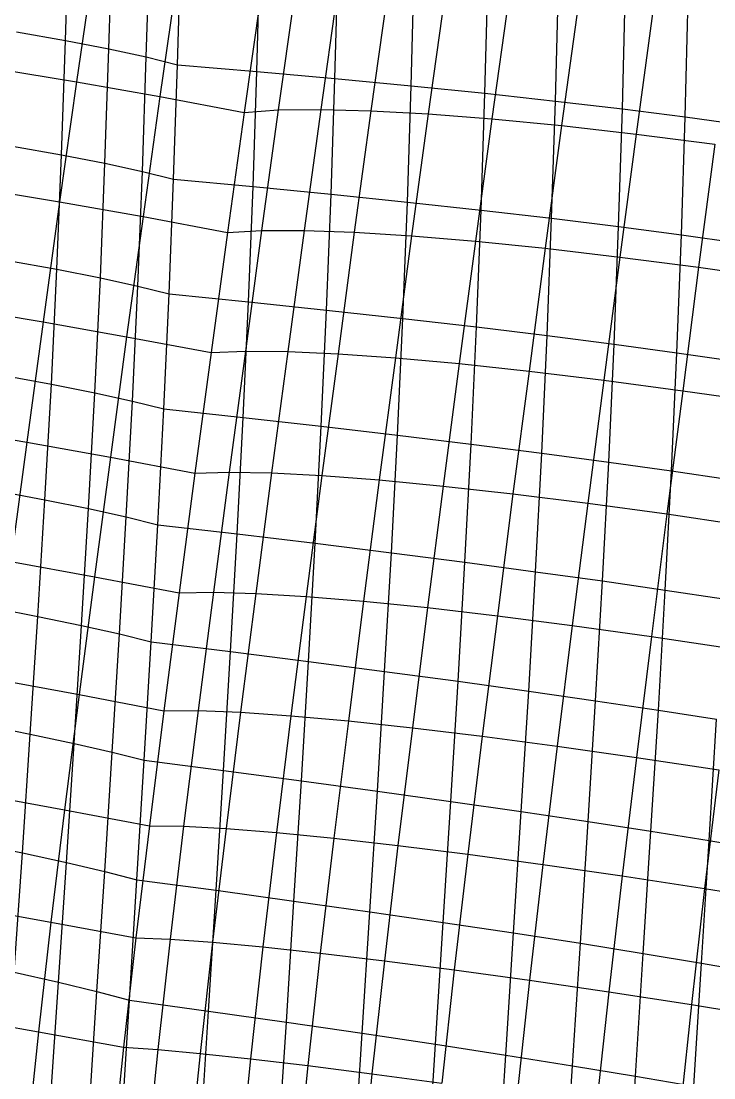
# Model space of a CAD drawing. Extents: x -429 to 429, y -1 to 209.
# Drawn here: x -307.06 to -291, y 81.6 to 106.09 of the extents above; entities that cross this region are included whole.
import ezdxf

# ---------------------------------------------------------------- set-up
doc = ezdxf.new("R2010")
doc.units = 0

msp = doc.modelspace()

# ---------------------------------------------------------------- linework, layer by layer
at = {"layer": 'default', "color": 3, "linetype": 'CONTINUOUS'}
for p, q in [((-306.035, 105.64, 114.599), (-305.958, 108.302, 114.5)), ((-305.029, 105.446, 113.117), (-304.952, 108.111, 113.018)), ((-304.162, 105.258, 111.552), (-304.086, 107.924, 111.454)), ((-303.439, 105.076, 109.916), (-303.364, 107.742, 109.818)), ((-303.439, 105.076, 109.916), (-303.364, 107.742, 109.818)), ((-301.599, 104.922, 109.684), (-301.524, 107.602, 109.582)), ((-299.788, 104.759, 109.29), (-299.714, 107.453, 109.186)), ((-298.021, 104.59, 108.738), (-297.949, 107.295, 108.633)), ((-296.312, 104.414, 108.033), (-296.241, 107.131, 107.926)), ((-294.675, 104.235, 107.18), (-294.605, 106.961, 107.072)), ((-293.123, 104.052, 106.186), (-293.054, 106.786, 106.078)), ((-291.668, 103.868, 105.058), (-291.6, 106.609, 104.95)), ((-307.171, 105.838, 115.985), (-306.035, 105.64, 114.599)), ((-306.126, 102.987, 114.678), (-306.035, 105.64, 114.599)), ((-306.035, 105.64, 114.599), (-305.029, 105.446, 113.117)), ((-305.12, 102.791, 113.196), (-305.029, 105.446, 113.117)), ((-305.029, 105.446, 113.117), (-304.162, 105.258, 111.552)), ((-304.252, 102.602, 111.631), (-304.162, 105.258, 111.552)), ((-304.162, 105.258, 111.552), (-303.439, 105.076, 109.916)), ((-303.529, 102.421, 109.995), (-303.439, 105.076, 109.916)), ((-303.529, 102.421, 109.995), (-303.439, 105.076, 109.916)), ((-303.439, 105.076, 109.916), (-301.599, 104.922, 109.684)), ((-301.688, 102.252, 109.763), (-301.599, 104.922, 109.684)), ((-301.599, 104.922, 109.684), (-299.788, 104.759, 109.29)), ((-299.877, 102.076, 109.369), (-299.788, 104.759, 109.29)), ((-299.788, 104.759, 109.29), (-298.021, 104.59, 108.738)), ((-298.11, 101.893, 108.818), (-298.021, 104.59, 108.738)), ((-298.021, 104.59, 108.738), (-296.312, 104.414, 108.033)), ((-296.401, 101.707, 108.113), (-296.312, 104.414, 108.033)), ((-296.312, 104.414, 108.033), (-294.675, 104.235, 107.18)), ((-294.764, 101.517, 107.26), (-294.675, 104.235, 107.18)), ((-294.675, 104.235, 107.18), (-293.123, 104.052, 106.186)), ((-293.211, 101.326, 106.266), (-293.123, 104.052, 106.186)), ((-293.123, 104.052, 106.186), (-291.668, 103.868, 105.058)), ((-291.756, 101.135, 105.139), (-291.668, 103.868, 105.058)), ((-291.668, 103.868, 105.058), (-290.321, 103.683, 103.806)), ((-307.263, 103.189, 116.065), (-306.126, 102.987, 114.678)), ((-306.234, 100.335, 114.737), (-306.126, 102.987, 114.678)), ((-306.126, 102.987, 114.678), (-305.12, 102.791, 113.196)), ((-305.228, 100.136, 113.255), (-305.12, 102.791, 113.196)), ((-305.12, 102.791, 113.196), (-304.252, 102.602, 111.631)), ((-304.359, 99.946, 111.689), (-304.252, 102.602, 111.631)), ((-304.252, 102.602, 111.631), (-303.529, 102.421, 109.995)), ((-303.635, 99.767, 110.052), (-303.529, 102.421, 109.995)), ((-303.635, 99.767, 110.052), (-303.529, 102.421, 109.995)), ((-303.529, 102.421, 109.995), (-301.688, 102.252, 109.763)), ((-301.794, 99.583, 109.82), (-301.688, 102.252, 109.763)), ((-301.688, 102.252, 109.763), (-299.877, 102.076, 109.369)), ((-299.983, 99.392, 109.427), (-299.877, 102.076, 109.369)), ((-299.877, 102.076, 109.369), (-298.11, 101.893, 108.818)), ((-298.215, 99.197, 108.876), (-298.11, 101.893, 108.818)), ((-298.11, 101.893, 108.818), (-296.401, 101.707, 108.113)), ((-296.506, 98.999, 108.172), (-296.401, 101.707, 108.113)), ((-296.401, 101.707, 108.113), (-294.764, 101.517, 107.26)), ((-294.868, 98.8, 107.319), (-294.764, 101.517, 107.26)), ((-294.764, 101.517, 107.26), (-293.211, 101.326, 106.266)), ((-293.315, 98.601, 106.325), (-293.211, 101.326, 106.266)), ((-293.211, 101.326, 106.266), (-291.756, 101.135, 105.139)), ((-291.859, 98.403, 105.197), (-291.756, 101.135, 105.139)), ((-291.756, 101.135, 105.139), (-290.409, 100.946, 103.887)), ((-307.371, 100.541, 116.123), (-306.234, 100.335, 114.737)), ((-306.362, 97.673, 114.772), (-306.234, 100.335, 114.737)), ((-306.234, 100.335, 114.737), (-305.228, 100.136, 113.255)), ((-305.354, 97.472, 113.291), (-305.228, 100.136, 113.255)), ((-305.228, 100.136, 113.255), (-304.359, 99.946, 111.689)), ((-304.483, 97.281, 111.726), (-304.359, 99.946, 111.689)), ((-304.359, 99.946, 111.689), (-303.635, 99.767, 110.052)), ((-303.758, 97.102, 110.089), (-303.635, 99.767, 110.052)), ((-303.758, 97.102, 110.089), (-303.635, 99.767, 110.052)), ((-303.635, 99.767, 110.052), (-301.794, 99.583, 109.82)), ((-301.916, 96.903, 109.856), (-301.794, 99.583, 109.82)), ((-301.794, 99.583, 109.82), (-299.983, 99.392, 109.427)), ((-300.105, 96.699, 109.461), (-299.983, 99.392, 109.427)), ((-299.983, 99.392, 109.427), (-298.215, 99.197, 108.876)), ((-298.338, 96.492, 108.909), (-298.215, 99.197, 108.876)), ((-298.215, 99.197, 108.876), (-296.506, 98.999, 108.172)), ((-296.629, 96.283, 108.204), (-296.506, 98.999, 108.172)), ((-296.506, 98.999, 108.172), (-294.868, 98.8, 107.319)), ((-294.992, 96.074, 107.351), (-294.868, 98.8, 107.319)), ((-294.868, 98.8, 107.319), (-293.315, 98.601, 106.325)), ((-293.439, 95.866, 106.357), (-293.315, 98.601, 106.325)), ((-293.315, 98.601, 106.325), (-291.859, 98.403, 105.197)), ((-291.982, 95.662, 105.229), (-291.859, 98.403, 105.197)), ((-291.859, 98.403, 105.197), (-290.512, 98.209, 103.945)), ((-307.5, 97.883, 116.158), (-306.362, 97.673, 114.772)), ((-306.513, 94.994, 114.782), (-306.362, 97.673, 114.772)), ((-306.362, 97.673, 114.772), (-305.354, 97.472, 113.291)), ((-305.502, 94.789, 113.303), (-305.354, 97.472, 113.291)), ((-305.354, 97.472, 113.291), (-304.483, 97.281, 111.726)), ((-304.627, 94.596, 111.741), (-304.483, 97.281, 111.726)), ((-304.483, 97.281, 111.726), (-303.758, 97.102, 110.089)), ((-303.895, 94.417, 110.108), (-303.758, 97.102, 110.089)), ((-303.895, 94.417, 110.108), (-303.758, 97.102, 110.089)), ((-303.758, 97.102, 110.089), (-301.916, 96.903, 109.856)), ((-302.056, 94.204, 109.868), (-301.916, 96.903, 109.856)), ((-301.916, 96.903, 109.856), (-300.105, 96.699, 109.461)), ((-300.246, 93.987, 109.469), (-300.105, 96.699, 109.461)), ((-300.105, 96.699, 109.461), (-298.338, 96.492, 108.909)), ((-298.481, 93.768, 108.913), (-298.338, 96.492, 108.909)), ((-298.338, 96.492, 108.909), (-296.629, 96.283, 108.204)), ((-296.774, 93.548, 108.206), (-296.629, 96.283, 108.204)), ((-296.629, 96.283, 108.204), (-294.992, 96.074, 107.351)), ((-295.138, 93.329, 107.351), (-294.992, 96.074, 107.351)), ((-294.992, 96.074, 107.351), (-293.439, 95.866, 106.357)), ((-293.586, 93.114, 106.357), (-293.439, 95.866, 106.357)), ((-293.439, 95.866, 106.357), (-291.982, 95.662, 105.229)), ((-292.13, 92.902, 105.231), (-291.982, 95.662, 105.229)), ((-291.982, 95.662, 105.229), (-290.634, 95.462, 103.978)), ((-307.653, 95.209, 116.165), (-306.513, 94.994, 114.782)), ((-306.677, 92.291, 114.776), (-306.513, 94.994, 114.782)), ((-306.513, 94.994, 114.782), (-305.502, 94.789, 113.303)), ((-305.663, 92.082, 113.3), (-305.502, 94.789, 113.303)), ((-305.502, 94.789, 113.303), (-304.627, 94.596, 111.741)), ((-304.784, 91.885, 111.741), (-304.627, 94.596, 111.741)), ((-304.627, 94.596, 111.741), (-303.895, 94.417, 110.108)), ((-304.046, 91.703, 110.111), (-303.895, 94.417, 110.108)), ((-304.046, 91.703, 110.111), (-303.895, 94.417, 110.108)), ((-303.895, 94.417, 110.108), (-302.056, 94.204, 109.868)), ((-302.208, 91.478, 109.865), (-302.056, 94.204, 109.868)), ((-302.056, 94.204, 109.868), (-300.246, 93.987, 109.469)), ((-300.401, 91.249, 109.46), (-300.246, 93.987, 109.469)), ((-300.246, 93.987, 109.469), (-298.481, 93.768, 108.913)), ((-298.637, 91.019, 108.901), (-298.481, 93.768, 108.913)), ((-298.481, 93.768, 108.913), (-296.774, 93.548, 108.206)), ((-296.932, 90.79, 108.191), (-296.774, 93.548, 108.206)), ((-296.774, 93.548, 108.206), (-295.138, 93.329, 107.351)), ((-295.297, 90.562, 107.335), (-295.138, 93.329, 107.351)), ((-295.138, 93.329, 107.351), (-293.586, 93.114, 106.357)), ((-293.746, 90.338, 106.341), (-293.586, 93.114, 106.357)), ((-293.586, 93.114, 106.357), (-292.13, 92.902, 105.231)), ((-292.29, 90.12, 105.216), (-292.13, 92.902, 105.231)), ((-292.13, 92.902, 105.231), (-290.781, 92.697, 103.981)), ((-307.819, 92.512, 116.157), (-306.677, 92.291, 114.776)), ((-306.853, 89.563, 114.758), (-306.677, 92.291, 114.776)), ((-306.677, 92.291, 114.776), (-305.663, 92.082, 113.3)), ((-305.835, 89.349, 113.285), (-305.663, 92.082, 113.3)), ((-305.663, 92.082, 113.3), (-304.784, 91.885, 111.741)), ((-304.952, 89.147, 111.729), (-304.784, 91.885, 111.741)), ((-304.784, 91.885, 111.741), (-304.046, 91.703, 110.111)), ((-304.208, 88.961, 110.102), (-304.046, 91.703, 110.111)), ((-304.208, 88.961, 110.102), (-304.046, 91.703, 110.111)), ((-304.046, 91.703, 110.111), (-302.208, 91.478, 109.865)), ((-302.372, 88.725, 109.849), (-302.208, 91.478, 109.865)), ((-302.208, 91.478, 109.865), (-300.401, 91.249, 109.46)), ((-300.566, 88.486, 109.439), (-300.401, 91.249, 109.46)), ((-300.401, 91.249, 109.46), (-298.637, 91.019, 108.901)), ((-298.805, 88.246, 108.876), (-298.637, 91.019, 108.901)), ((-298.637, 91.019, 108.901), (-296.932, 90.79, 108.191)), ((-297.101, 88.007, 108.163), (-296.932, 90.79, 108.191)), ((-296.932, 90.79, 108.191), (-295.297, 90.562, 107.335)), ((-295.468, 87.771, 107.307), (-295.297, 90.562, 107.335)), ((-295.297, 90.562, 107.335), (-293.746, 90.338, 106.341)), ((-293.917, 87.539, 106.312), (-293.746, 90.338, 106.341)), ((-293.746, 90.338, 106.341), (-292.29, 90.12, 105.216)), ((-292.461, 87.313, 105.188), (-292.29, 90.12, 105.216)), ((-292.29, 90.12, 105.216), (-290.94, 89.909, 103.968)), ((-291.11, 87.096, 103.941), (-290.94, 89.909, 103.968)), ((-307.996, 89.79, 116.137), (-306.853, 89.563, 114.758)), ((-307.036, 86.813, 114.731), (-306.853, 89.563, 114.758)), ((-306.853, 89.563, 114.758), (-305.835, 89.349, 113.285)), ((-306.015, 86.591, 113.261), (-305.835, 89.349, 113.285)), ((-305.835, 89.349, 113.285), (-304.952, 89.147, 111.729)), ((-305.127, 86.383, 111.708), (-304.952, 89.147, 111.729)), ((-304.952, 89.147, 111.729), (-304.208, 88.961, 110.102)), ((-304.378, 86.19, 110.084), (-304.208, 88.961, 110.102)), ((-304.378, 86.19, 110.084), (-304.208, 88.961, 110.102)), ((-304.208, 88.961, 110.102), (-302.372, 88.725, 109.849)), ((-302.543, 85.945, 109.825), (-302.372, 88.725, 109.849)), ((-302.372, 88.725, 109.849), (-300.566, 88.486, 109.439)), ((-300.739, 85.697, 109.41), (-300.566, 88.486, 109.439)), ((-300.566, 88.486, 109.439), (-298.805, 88.246, 108.876)), ((-298.979, 85.449, 108.842), (-298.805, 88.246, 108.876)), ((-298.805, 88.246, 108.876), (-297.101, 88.007, 108.163)), ((-297.277, 85.201, 108.127), (-297.101, 88.007, 108.163)), ((-297.101, 88.007, 108.163), (-295.468, 87.771, 107.307)), ((-295.645, 84.957, 107.269), (-295.468, 87.771, 107.307)), ((-295.468, 87.771, 107.307), (-293.917, 87.539, 106.312)), ((-294.095, 84.717, 106.274), (-293.917, 87.539, 106.312)), ((-293.917, 87.539, 106.312), (-292.461, 87.313, 105.188)), ((-292.639, 84.484, 105.15), (-292.461, 87.313, 105.188)), ((-292.461, 87.313, 105.188), (-291.11, 87.096, 103.941)), ((-308.181, 87.047, 116.108), (-307.036, 86.813, 114.731)), ((-291.288, 84.259, 103.906), (-291.11, 87.096, 103.941)), ((-291.11, 87.096, 103.941), (-289.875, 86.887, 102.583)), ((-307.222, 84.045, 114.703), (-307.036, 86.813, 114.731)), ((-307.036, 86.813, 114.731), (-306.015, 86.591, 113.261)), ((-306.199, 83.815, 113.235), (-306.015, 86.591, 113.261)), ((-306.015, 86.591, 113.261), (-305.127, 86.383, 111.708)), ((-305.306, 83.599, 111.685), (-305.127, 86.383, 111.708)), ((-305.127, 86.383, 111.708), (-304.378, 86.19, 110.084)), ((-304.551, 83.398, 110.065), (-304.378, 86.19, 110.084)), ((-304.551, 83.398, 110.065), (-304.378, 86.19, 110.084)), ((-304.378, 86.19, 110.084), (-302.543, 85.945, 109.825)), ((-302.717, 83.146, 109.798), (-302.543, 85.945, 109.825)), ((-302.543, 85.945, 109.825), (-300.739, 85.697, 109.41)), ((-300.915, 82.891, 109.378), (-300.739, 85.697, 109.41)), ((-300.739, 85.697, 109.41), (-298.979, 85.449, 108.842)), ((-299.157, 82.635, 108.806), (-298.979, 85.449, 108.842)), ((-298.979, 85.449, 108.842), (-297.277, 85.201, 108.127)), ((-297.456, 82.38, 108.088), (-297.277, 85.201, 108.127)), ((-297.277, 85.201, 108.127), (-295.645, 84.957, 107.269)), ((-295.826, 82.128, 107.229), (-295.645, 84.957, 107.269)), ((-295.645, 84.957, 107.269), (-294.095, 84.717, 106.274)), ((-294.277, 81.88, 106.234), (-294.095, 84.717, 106.274)), ((-294.095, 84.717, 106.274), (-292.639, 84.484, 105.15)), ((-292.821, 81.639, 105.111), (-292.639, 84.484, 105.15)), ((-292.639, 84.484, 105.15), (-291.288, 84.259, 103.906)), ((-291.469, 81.407, 103.868), (-291.288, 84.259, 103.906)), ((-291.288, 84.259, 103.906), (-290.051, 84.044, 102.55)), ((-307.222, 84.045, 114.703), (-306.199, 83.815, 113.235)), ((-306.386, 81.035, 113.207), (-306.199, 83.815, 113.235)), ((-306.199, 83.815, 113.235), (-305.306, 83.599, 111.685)), ((-305.487, 80.81, 111.662), (-305.306, 83.599, 111.685)), ((-305.306, 83.599, 111.685), (-304.551, 83.398, 110.065)), ((-304.724, 80.601, 110.046), (-304.551, 83.398, 110.065)), ((-304.724, 80.601, 110.046), (-304.551, 83.398, 110.065)), ((-304.551, 83.398, 110.065), (-302.717, 83.146, 109.798)), ((-302.892, 80.341, 109.77), (-302.717, 83.146, 109.798)), ((-302.717, 83.146, 109.798), (-300.915, 82.891, 109.378)), ((-301.093, 80.079, 109.341), (-300.915, 82.891, 109.378)), ((-300.915, 82.891, 109.378), (-299.157, 82.635, 108.806)), ((-299.338, 79.816, 108.764), (-299.157, 82.635, 108.806)), ((-299.157, 82.635, 108.806), (-297.456, 82.38, 108.088)), ((-297.641, 79.553, 108.042), (-297.456, 82.38, 108.088)), ((-297.456, 82.38, 108.088), (-295.826, 82.128, 107.229)), ((-296.013, 79.294, 107.181), (-295.826, 82.128, 107.229)), ((-295.826, 82.128, 107.229), (-294.277, 81.88, 106.234)), ((-294.465, 79.039, 106.185), (-294.277, 81.88, 106.234)), ((-294.277, 81.88, 106.234), (-292.821, 81.639, 105.111)), ((-293.01, 78.79, 105.064), (-292.821, 81.639, 105.111)), ((-292.821, 81.639, 105.111), (-291.469, 81.407, 103.868))]:
    msp.add_line(p, q, dxfattribs=at)
at = {"layer": 'default', "color": 5, "linetype": 'CONTINUOUS'}
for p, q in [((-305.38, 107.45, 75.955), (-305.78, 104.676, 75.592)), ((-303.45, 107.112, 75.613), (-303.849, 104.336, 75.25)), ((-300.708, 106.817, 73.593), (-301.103, 104.029, 73.224)), ((-299.725, 106.842, 71.794), (-300.119, 104.041, 71.422)), ((-298.563, 106.823, 70.107), (-298.957, 104.011, 69.732)), ((-301.501, 106.748, 75.483), (-301.897, 103.972, 75.119)), ((-301.501, 106.748, 75.483), (-301.897, 103.972, 75.119)), ((-297.235, 106.76, 68.551), (-297.628, 103.937, 68.173)), ((-295.757, 106.653, 67.143), (-296.149, 103.821, 66.763)), ((-294.144, 106.504, 65.9), (-294.535, 103.665, 65.517)), ((-292.416, 106.315, 64.835), (-292.805, 103.469, 64.45)), ((-307.67, 104.989, 76.141), (-305.78, 104.676, 75.592)), ((-305.78, 104.676, 75.592), (-306.171, 101.899, 75.243)), ((-305.78, 104.676, 75.592), (-303.849, 104.336, 75.25)), ((-303.849, 104.336, 75.25), (-304.237, 101.557, 74.9)), ((-303.849, 104.336, 75.25), (-301.897, 103.972, 75.119)), ((-301.897, 103.972, 75.119), (-302.283, 101.192, 74.768)), ((-301.897, 103.972, 75.119), (-302.283, 101.192, 74.768)), ((-301.897, 103.972, 75.119), (-301.103, 104.029, 73.224)), ((-301.103, 104.029, 73.224), (-301.488, 101.236, 72.87)), ((-301.103, 104.029, 73.224), (-300.119, 104.041, 71.422)), ((-300.119, 104.041, 71.422), (-300.504, 101.238, 71.065)), ((-300.119, 104.041, 71.422), (-298.957, 104.011, 69.732)), ((-298.957, 104.011, 69.732), (-299.341, 101.196, 69.372)), ((-298.957, 104.011, 69.732), (-297.628, 103.937, 68.173)), ((-297.628, 103.937, 68.173), (-298.011, 101.112, 67.81)), ((-297.628, 103.937, 68.173), (-296.149, 103.821, 66.763)), ((-296.149, 103.821, 66.763), (-296.531, 100.988, 66.397)), ((-296.149, 103.821, 66.763), (-294.535, 103.665, 65.517)), ((-294.535, 103.665, 65.517), (-294.916, 100.823, 65.149)), ((-294.535, 103.665, 65.517), (-292.805, 103.469, 64.45)), ((-292.805, 103.469, 64.45), (-293.185, 100.62, 64.08)), ((-292.805, 103.469, 64.45), (-290.979, 103.236, 63.574)), ((-290.979, 103.236, 63.574), (-291.356, 100.382, 63.202)), ((-308.063, 102.215, 75.794), (-306.171, 101.899, 75.243)), ((-306.171, 101.899, 75.243), (-306.554, 99.115, 74.906)), ((-306.171, 101.899, 75.243), (-304.237, 101.557, 74.9)), ((-304.237, 101.557, 74.9), (-304.618, 98.77, 74.561)), ((-304.237, 101.557, 74.9), (-302.283, 101.192, 74.768)), ((-302.283, 101.192, 74.768), (-302.661, 98.404, 74.429)), ((-302.283, 101.192, 74.768), (-302.661, 98.404, 74.429)), ((-302.283, 101.192, 74.768), (-301.488, 101.236, 72.87)), ((-301.488, 101.236, 72.87), (-301.866, 98.437, 72.528)), ((-301.488, 101.236, 72.87), (-300.504, 101.238, 71.065)), ((-300.504, 101.238, 71.065), (-300.881, 98.427, 70.719)), ((-300.504, 101.238, 71.065), (-299.341, 101.196, 69.372)), ((-299.341, 101.196, 69.372), (-299.717, 98.376, 69.023)), ((-299.341, 101.196, 69.372), (-298.011, 101.112, 67.81)), ((-298.011, 101.112, 67.81), (-298.386, 98.283, 67.459)), ((-298.011, 101.112, 67.81), (-296.531, 100.988, 66.397)), ((-296.531, 100.988, 66.397), (-296.905, 98.149, 66.044)), ((-296.531, 100.988, 66.397), (-294.916, 100.823, 65.149)), ((-294.916, 100.823, 65.149), (-295.289, 97.977, 64.794)), ((-294.916, 100.823, 65.149), (-293.185, 100.62, 64.08)), ((-293.185, 100.62, 64.08), (-293.556, 97.767, 63.723)), ((-293.185, 100.62, 64.08), (-291.356, 100.382, 63.202)), ((-291.356, 100.382, 63.202), (-291.726, 97.523, 62.843)), ((-291.356, 100.382, 63.202), (-289.452, 100.11, 62.525)), ((-308.447, 99.436, 75.458), (-306.554, 99.115, 74.906)), ((-306.554, 99.115, 74.906), (-306.933, 96.332, 74.572)), ((-306.554, 99.115, 74.906), (-304.618, 98.77, 74.561)), ((-304.618, 98.77, 74.561), (-304.994, 95.982, 74.228)), ((-304.618, 98.77, 74.561), (-302.661, 98.404, 74.429)), ((-302.661, 98.404, 74.429), (-301.866, 98.437, 72.528)), ((-301.866, 98.437, 72.528), (-302.241, 95.636, 72.192)), ((-301.866, 98.437, 72.528), (-300.881, 98.427, 70.719)), ((-302.661, 98.404, 74.429), (-303.034, 95.612, 74.098)), ((-302.661, 98.404, 74.429), (-303.034, 95.612, 74.098)), ((-300.881, 98.427, 70.719), (-301.257, 95.618, 70.378)), ((-300.881, 98.427, 70.719), (-299.717, 98.376, 69.023)), ((-299.717, 98.376, 69.023), (-300.092, 95.558, 68.678)), ((-299.717, 98.376, 69.023), (-298.386, 98.283, 67.459)), ((-298.386, 98.283, 67.459), (-298.762, 95.456, 67.11)), ((-298.386, 98.283, 67.459), (-296.905, 98.149, 66.044)), ((-296.905, 98.149, 66.044), (-297.279, 95.314, 65.691)), ((-296.905, 98.149, 66.044), (-295.289, 97.977, 64.794)), ((-295.289, 97.977, 64.794), (-295.661, 95.134, 64.439)), ((-295.289, 97.977, 64.794), (-293.556, 97.767, 63.723)), ((-293.556, 97.767, 63.723), (-293.926, 94.918, 63.366)), ((-293.556, 97.767, 63.723), (-291.726, 97.523, 62.843)), ((-291.726, 97.523, 62.843), (-292.094, 94.667, 62.485)), ((-291.726, 97.523, 62.843), (-289.82, 97.247, 62.164)), ((-308.829, 96.658, 75.124), (-306.933, 96.332, 74.572)), ((-306.933, 96.332, 74.572), (-307.303, 93.565, 74.252)), ((-306.933, 96.332, 74.572), (-304.994, 95.982, 74.228)), ((-304.994, 95.982, 74.228), (-305.362, 93.21, 73.907)), ((-304.994, 95.982, 74.228), (-303.034, 95.612, 74.098)), ((-303.034, 95.612, 74.098), (-303.4, 92.837, 73.775)), ((-303.034, 95.612, 74.098), (-303.4, 92.837, 73.775)), ((-303.034, 95.612, 74.098), (-302.241, 95.636, 72.192)), ((-302.241, 95.636, 72.192), (-302.606, 92.852, 71.867)), ((-302.241, 95.636, 72.192), (-301.257, 95.618, 70.378)), ((-301.257, 95.618, 70.378), (-301.621, 92.824, 70.05)), ((-301.257, 95.618, 70.378), (-300.092, 95.558, 68.678)), ((-300.092, 95.558, 68.678), (-300.456, 92.755, 68.348)), ((-300.092, 95.558, 68.678), (-298.762, 95.456, 67.11)), ((-298.762, 95.456, 67.11), (-299.124, 92.644, 66.777)), ((-298.762, 95.456, 67.11), (-297.279, 95.314, 65.691)), ((-297.279, 95.314, 65.691), (-297.641, 92.495, 65.357)), ((-297.279, 95.314, 65.691), (-295.661, 95.134, 64.439)), ((-295.661, 95.134, 64.439), (-296.022, 92.307, 64.102)), ((-295.661, 95.134, 64.439), (-293.926, 94.918, 63.366)), ((-293.926, 94.918, 63.366), (-294.285, 92.083, 63.027)), ((-293.926, 94.918, 63.366), (-292.094, 94.667, 62.485)), ((-292.094, 94.667, 62.485), (-292.451, 91.826, 62.144)), ((-292.094, 94.667, 62.485), (-290.185, 94.385, 61.805)), ((-307.303, 93.565, 74.252), (-305.362, 93.21, 73.907)), ((-305.362, 93.21, 73.907), (-305.72, 90.481, 73.599)), ((-305.362, 93.21, 73.907), (-303.4, 92.837, 73.775)), ((-303.4, 92.837, 73.775), (-303.755, 90.107, 73.466)), ((-303.4, 92.837, 73.775), (-303.755, 90.107, 73.466)), ((-303.4, 92.837, 73.775), (-302.606, 92.852, 71.867)), ((-302.606, 92.852, 71.867), (-302.961, 90.109, 71.554)), ((-302.606, 92.852, 71.867), (-301.621, 92.824, 70.05)), ((-301.621, 92.824, 70.05), (-301.976, 90.071, 69.736)), ((-301.621, 92.824, 70.05), (-300.456, 92.755, 68.348)), ((-300.456, 92.755, 68.348), (-300.81, 89.991, 68.03)), ((-300.456, 92.755, 68.348), (-299.124, 92.644, 66.777)), ((-299.124, 92.644, 66.777), (-299.478, 89.872, 66.458)), ((-299.124, 92.644, 66.777), (-297.641, 92.495, 65.357)), ((-297.641, 92.495, 65.357), (-297.993, 89.713, 65.035)), ((-297.641, 92.495, 65.357), (-296.022, 92.307, 64.102)), ((-296.022, 92.307, 64.102), (-296.373, 89.518, 63.778)), ((-296.022, 92.307, 64.102), (-294.285, 92.083, 63.027)), ((-294.285, 92.083, 63.027), (-294.635, 89.288, 62.702)), ((-294.285, 92.083, 63.027), (-292.451, 91.826, 62.144)), ((-292.451, 91.826, 62.144), (-292.8, 89.025, 61.817)), ((-292.451, 91.826, 62.144), (-290.541, 91.539, 61.463)), ((-307.663, 90.838, 73.945), (-305.72, 90.481, 73.599)), ((-305.72, 90.481, 73.599), (-306.059, 87.812, 73.312)), ((-305.72, 90.481, 73.599), (-303.755, 90.107, 73.466)), ((-303.755, 90.107, 73.466), (-304.091, 87.44, 73.178)), ((-303.755, 90.107, 73.466), (-304.091, 87.44, 73.178)), ((-303.755, 90.107, 73.466), (-302.961, 90.109, 71.554)), ((-302.961, 90.109, 71.554), (-303.298, 87.428, 71.264)), ((-302.961, 90.109, 71.554), (-301.976, 90.071, 69.736)), ((-301.976, 90.071, 69.736), (-302.313, 87.376, 69.442)), ((-301.976, 90.071, 69.736), (-300.81, 89.991, 68.03)), ((-300.81, 89.991, 68.03), (-301.147, 87.284, 67.734)), ((-300.81, 89.991, 68.03), (-299.478, 89.872, 66.458)), ((-299.478, 89.872, 66.458), (-299.814, 87.153, 66.159)), ((-299.478, 89.872, 66.458), (-297.993, 89.713, 65.035)), ((-297.993, 89.713, 65.035), (-298.329, 86.985, 64.735)), ((-297.993, 89.713, 65.035), (-296.373, 89.518, 63.778)), ((-296.373, 89.518, 63.778), (-296.708, 86.782, 63.476)), ((-296.373, 89.518, 63.778), (-294.635, 89.288, 62.702)), ((-294.635, 89.288, 62.702), (-294.969, 86.545, 62.398)), ((-294.635, 89.288, 62.702), (-292.8, 89.025, 61.817)), ((-292.8, 89.025, 61.817), (-293.132, 86.279, 61.512)), ((-292.8, 89.025, 61.817), (-290.887, 88.734, 61.135)), ((-290.887, 88.734, 61.135), (-291.217, 85.984, 60.828)), ((-308.005, 88.168, 73.659), (-306.059, 87.812, 73.312)), ((-306.059, 87.812, 73.312), (-306.375, 85.207, 73.054)), ((-306.059, 87.812, 73.312), (-304.091, 87.44, 73.178)), ((-304.091, 87.44, 73.178), (-304.404, 84.841, 72.92)), ((-304.091, 87.44, 73.178), (-304.404, 84.841, 72.92)), ((-304.091, 87.44, 73.178), (-303.298, 87.428, 71.264)), ((-303.298, 87.428, 71.264), (-303.611, 84.811, 71.002)), ((-303.298, 87.428, 71.264), (-302.313, 87.376, 69.442)), ((-302.313, 87.376, 69.442), (-302.627, 84.742, 69.178)), ((-302.313, 87.376, 69.442), (-301.147, 87.284, 67.734)), ((-301.147, 87.284, 67.734), (-301.461, 84.635, 67.467)), ((-301.147, 87.284, 67.734), (-299.814, 87.153, 66.159)), ((-299.814, 87.153, 66.159), (-300.128, 84.492, 65.89)), ((-299.814, 87.153, 66.159), (-298.329, 86.985, 64.735)), ((-298.329, 86.985, 64.735), (-298.643, 84.313, 64.463)), ((-298.329, 86.985, 64.735), (-296.708, 86.782, 63.476)), ((-296.708, 86.782, 63.476), (-297.021, 84.102, 63.203)), ((-296.708, 86.782, 63.476), (-294.969, 86.545, 62.398)), ((-294.969, 86.545, 62.398), (-295.28, 83.86, 62.123)), ((-294.969, 86.545, 62.398), (-293.132, 86.279, 61.512)), ((-293.132, 86.279, 61.512), (-293.441, 83.59, 61.236)), ((-293.132, 86.279, 61.512), (-291.217, 85.984, 60.828)), ((-291.217, 85.984, 60.828), (-291.524, 83.296, 60.552)), ((-291.217, 85.984, 60.828), (-289.245, 85.666, 60.355)), ((-308.324, 85.559, 73.402), (-306.375, 85.207, 73.054)), ((-306.375, 85.207, 73.054), (-306.664, 82.664, 72.83)), ((-306.375, 85.207, 73.054), (-304.404, 84.841, 72.92)), ((-304.404, 84.841, 72.92), (-304.689, 82.308, 72.696)), ((-304.404, 84.841, 72.92), (-304.689, 82.308, 72.696)), ((-304.404, 84.841, 72.92), (-303.611, 84.811, 71.002)), ((-303.611, 84.811, 71.002), (-303.898, 82.256, 70.775)), ((-303.611, 84.811, 71.002), (-302.627, 84.742, 69.178)), ((-302.627, 84.742, 69.178), (-302.914, 82.167, 68.948)), ((-302.627, 84.742, 69.178), (-301.461, 84.635, 67.467)), ((-301.461, 84.635, 67.467), (-301.749, 82.043, 67.235)), ((-301.461, 84.635, 67.467), (-300.128, 84.492, 65.89)), ((-300.128, 84.492, 65.89), (-300.416, 81.886, 65.655)), ((-300.128, 84.492, 65.89), (-298.643, 84.313, 64.463)), ((-298.643, 84.313, 64.463), (-298.93, 81.696, 64.227)), ((-298.643, 84.313, 64.463), (-297.021, 84.102, 63.203)), ((-297.021, 84.102, 63.203), (-297.307, 81.477, 62.965)), ((-297.021, 84.102, 63.203), (-295.28, 83.86, 62.123)), ((-295.28, 83.86, 62.123), (-295.566, 81.23, 61.884)), ((-295.28, 83.86, 62.123), (-293.441, 83.59, 61.236)), ((-293.441, 83.59, 61.236), (-293.725, 80.958, 60.996)), ((-293.441, 83.59, 61.236), (-291.524, 83.296, 60.552)), ((-291.524, 83.296, 60.552), (-291.806, 80.665, 60.311)), ((-291.524, 83.296, 60.552), (-289.55, 82.979, 60.077)), ((-308.616, 83.009, 73.178), (-306.664, 82.664, 72.83)), ((-306.664, 82.664, 72.83), (-306.923, 80.177, 72.645)), ((-306.664, 82.664, 72.83), (-304.689, 82.308, 72.696)), ((-304.689, 82.308, 72.696), (-304.944, 79.835, 72.511)), ((-304.689, 82.308, 72.696), (-304.944, 79.835, 72.511)), ((-304.689, 82.308, 72.696), (-303.898, 82.256, 70.775)), ((-303.898, 82.256, 70.775), (-304.154, 79.757, 70.587)), ((-303.898, 82.256, 70.775), (-302.914, 82.167, 68.948)), ((-302.914, 82.167, 68.948), (-303.171, 79.646, 68.758)), ((-302.914, 82.167, 68.948), (-301.749, 82.043, 67.235)), ((-301.749, 82.043, 67.235), (-302.007, 79.504, 67.042)), ((-301.749, 82.043, 67.235), (-300.416, 81.886, 65.655)), ((-300.416, 81.886, 65.655), (-300.674, 79.331, 65.461)), ((-300.416, 81.886, 65.655), (-298.93, 81.696, 64.227)), ((-298.93, 81.696, 64.227), (-299.188, 79.129, 64.03)), ((-298.93, 81.696, 64.227), (-297.307, 81.477, 62.965))]:
    msp.add_line(p, q, dxfattribs=at)

doc.saveas('drawing.dxf')
